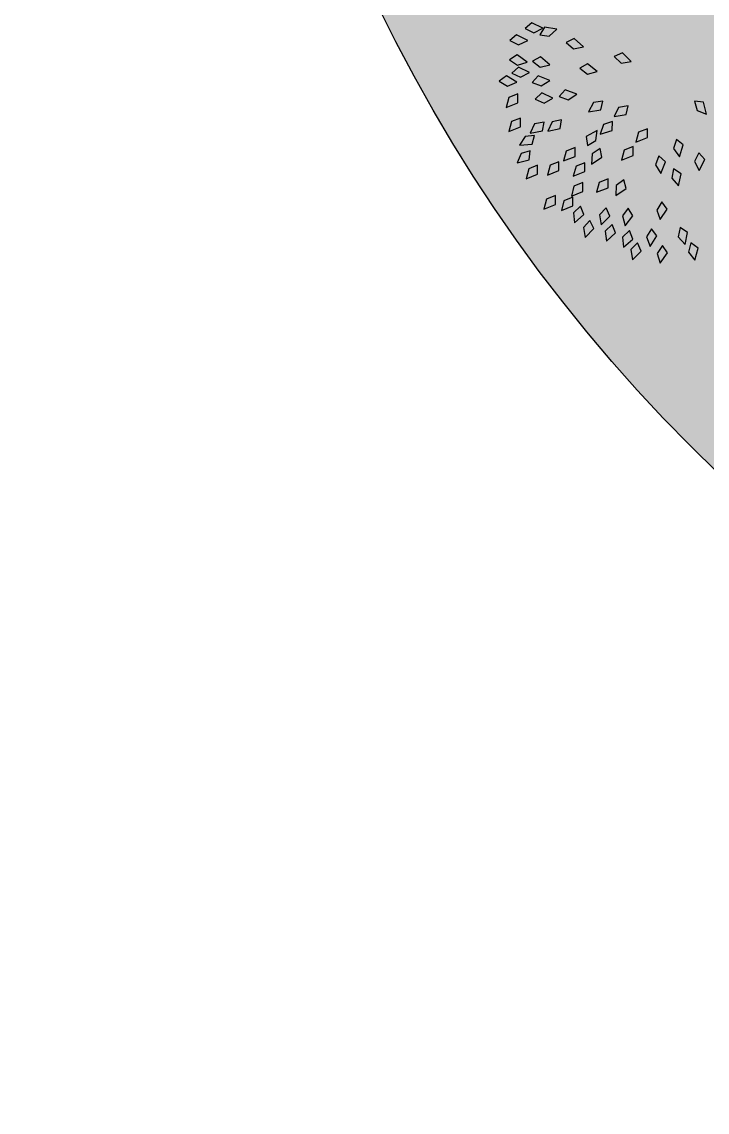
# Model space of a CAD drawing. Header units: millimetres. Extents: x 1351 to 1635, y 1399 to 1500.
# Drawn here: x 1574.591 to 1576.299, y 1468.868 to 1471.587 of the extents above; entities that cross this region are included whole.
import ezdxf

# ---------------------------------------------------------------- set-up
doc = ezdxf.new("R2010")
doc.units = ezdxf.units.MM
doc.layers.get('0').update_dxf_attribs({"color": 181})
doc.layers.add('margen', color=250, linetype='Continuous')

msp = doc.modelspace()

# ---------------------------------------------------------------- hatches: boundary and pattern name
at = {"true_color": 0x2776bb}
h = msp.add_hatch(color=152, dxfattribs=at)
h.dxf.hatch_style = 1
h.paths.add_polyline_path([(1557.6842, 1489.9553), (1615.6587, 1489.7451), (1615.8802, 1457.3756), (1557.4987, 1457.0017)])
h.paths.add_polyline_path([(1557.9493, 1489.9451), (1615.8573, 1489.9451), (1616.0815, 1457.1761), (1557.5866, 1457.0229)])
at = {"true_color": 0x5e67af}
h = msp.add_hatch(color=165, dxfattribs=at)
h.dxf.hatch_style = 1
edge = h.paths.add_edge_path(flags=17)
edge.add_arc((1579.086, 1473.3584), 3, 0, 360)
edge = h.paths.add_edge_path()
edge.add_arc((1579.086, 1473.3584), 4, 0, 360)
at = {"true_color": 0x58ba48}
h = msp.add_hatch(dxfattribs=at)
h.set_pattern_fill('DOTS', color=85)
edge = h.paths.add_edge_path()
edge.add_arc((1579.086, 1473.3584), 3, 0, 360)

# ---------------------------------------------------------------- linework, layer by layer
at = {"color": 221}
for p, q in [((1575.862, 1471.5852), (1575.8454, 1471.5704)), ((1575.8454, 1471.5704), (1575.867, 1471.5598)), ((1575.8896, 1471.5713), (1575.862, 1471.5852)), ((1575.867, 1471.5598), (1575.8896, 1471.5713)), ((1575.8937, 1471.5743), (1575.8822, 1471.5553)), ((1575.9242, 1471.5692), (1575.8937, 1471.5743)), ((1575.9059, 1471.5515), (1575.9242, 1471.5692)), ((1575.8243, 1471.5552), (1575.8076, 1471.5406)), ((1575.8076, 1471.5406), (1575.829, 1471.5298)), ((1575.8519, 1471.5411), (1575.8243, 1471.5552)), ((1575.829, 1471.5298), (1575.8519, 1471.5411)), ((1575.8822, 1471.5553), (1575.9059, 1471.5515)), ((1575.968, 1471.5461), (1575.9482, 1471.5362)), ((1575.9482, 1471.5362), (1575.9661, 1471.5203)), ((1575.991, 1471.5254), (1575.968, 1471.5461)), ((1575.9661, 1471.5203), (1575.991, 1471.5254)), ((1576.088, 1471.5098), (1576.0677, 1471.5007)), ((1576.1101, 1471.4881), (1576.088, 1471.5098)), ((1575.8255, 1471.505), (1575.807, 1471.4927)), ((1575.807, 1471.4927), (1575.8267, 1471.4791)), ((1575.8508, 1471.4872), (1575.8255, 1471.505)), ((1575.8267, 1471.4791), (1575.8508, 1471.4872)), ((1575.8837, 1471.5003), (1575.8642, 1471.4897)), ((1575.8642, 1471.4897), (1575.8827, 1471.4745)), ((1575.8827, 1471.4745), (1575.9074, 1471.4804)), ((1575.9074, 1471.4804), (1575.8837, 1471.5003)), ((1576.0013, 1471.4828), (1575.9821, 1471.4717)), ((1576.0255, 1471.4635), (1576.0013, 1471.4828)), ((1576.0677, 1471.5007), (1576.085, 1471.4841)), ((1576.085, 1471.4841), (1576.1101, 1471.4881)), ((1575.7988, 1471.453), (1575.7811, 1471.4395)), ((1575.8253, 1471.437), (1575.7988, 1471.453)), ((1575.8288, 1471.4746), (1575.8123, 1471.4597)), ((1575.8123, 1471.4597), (1575.8338, 1471.4493)), ((1575.8565, 1471.4608), (1575.8288, 1471.4746)), ((1575.8338, 1471.4493), (1575.8565, 1471.4608)), ((1575.9821, 1471.4717), (1576.0009, 1471.457)), ((1576.0009, 1471.457), (1576.0255, 1471.4635)), ((1575.7811, 1471.4395), (1575.8018, 1471.4273)), ((1575.8018, 1471.4273), (1575.8253, 1471.437)), ((1575.878, 1471.4524), (1575.8631, 1471.4359)), ((1575.8631, 1471.4359), (1575.8855, 1471.4276)), ((1575.9069, 1471.4413), (1575.878, 1471.4524)), ((1575.8855, 1471.4276), (1575.9069, 1471.4413)), ((1575.8053, 1471.3987), (1575.7987, 1471.3741)), ((1575.8275, 1471.4076), (1575.8053, 1471.3987)), ((1575.8275, 1471.3854), (1575.8275, 1471.4076)), ((1575.8868, 1471.4102), (1575.8708, 1471.3948)), ((1575.915, 1471.3972), (1575.8868, 1471.4102)), ((1575.9451, 1471.4179), (1575.9302, 1471.4014)), ((1575.9302, 1471.4014), (1575.9528, 1471.3932)), ((1575.9741, 1471.407), (1575.9451, 1471.4179)), ((1575.9528, 1471.3932), (1575.9741, 1471.407)), ((1575.7987, 1471.3741), (1575.8275, 1471.3854)), ((1575.8708, 1471.3948), (1575.8927, 1471.385)), ((1575.8927, 1471.385), (1575.915, 1471.3972)), ((1576.0156, 1471.3859), (1576.0038, 1471.3633)), ((1576.0392, 1471.3898), (1576.0156, 1471.3859)), ((1576.0344, 1471.3682), (1576.0392, 1471.3898)), ((1576.0787, 1471.3741), (1576.0672, 1471.3514)), ((1576.1022, 1471.3783), (1576.0787, 1471.3741)), ((1576.0977, 1471.3566), (1576.1022, 1471.3783)), ((1576.29, 1471.3868), (1576.2679, 1471.3894)), ((1576.2679, 1471.3894), (1576.2743, 1471.3663)), ((1576.2979, 1471.3569), (1576.29, 1471.3868)), ((1575.8341, 1471.3476), (1575.8119, 1471.3387)), ((1575.8341, 1471.3254), (1575.8341, 1471.3476)), ((1576.0038, 1471.3633), (1576.0344, 1471.3682)), ((1576.0672, 1471.3514), (1576.0977, 1471.3566)), ((1576.2743, 1471.3663), (1576.2979, 1471.3569)), ((1575.8119, 1471.3387), (1575.8053, 1471.3141)), ((1575.8053, 1471.3141), (1575.8341, 1471.3254)), ((1575.8693, 1471.3327), (1575.8583, 1471.3097)), ((1575.8928, 1471.3374), (1575.8693, 1471.3327)), ((1575.8888, 1471.3156), (1575.8928, 1471.3374)), ((1575.9131, 1471.3379), (1575.9025, 1471.3149)), ((1575.9025, 1471.3149), (1575.9328, 1471.3212)), ((1575.9365, 1471.343), (1575.9131, 1471.3379)), ((1575.9328, 1471.3212), (1575.9365, 1471.343)), ((1576.0409, 1471.3311), (1576.0327, 1471.307)), ((1576.0636, 1471.3386), (1576.0409, 1471.3311)), ((1576.0622, 1471.3165), (1576.0636, 1471.3386)), ((1576.1503, 1471.3209), (1576.1281, 1471.312)), ((1576.1503, 1471.2987), (1576.1503, 1471.3209)), ((1575.8453, 1471.3014), (1575.8319, 1471.2798)), ((1575.8692, 1471.3036), (1575.8453, 1471.3014)), ((1575.8583, 1471.3097), (1575.8888, 1471.3156)), ((1575.8628, 1471.2823), (1575.8692, 1471.3036)), ((1576.025, 1471.3165), (1575.998, 1471.3014)), ((1575.998, 1471.3014), (1576.001, 1471.2794)), ((1576.001, 1471.2794), (1576.0218, 1471.2913)), ((1576.0218, 1471.2913), (1576.025, 1471.3165)), ((1576.0327, 1471.307), (1576.0622, 1471.3165)), ((1576.1281, 1471.312), (1576.1215, 1471.2874)), ((1576.1215, 1471.2874), (1576.1503, 1471.2987)), ((1576.2226, 1471.2943), (1576.2155, 1471.2715)), ((1576.2398, 1471.2803), (1576.2226, 1471.2943)), ((1575.8319, 1471.2798), (1575.8628, 1471.2823)), ((1575.8585, 1471.2656), (1575.8353, 1471.2594)), ((1575.8557, 1471.2435), (1575.8585, 1471.2656)), ((1575.9477, 1471.2652), (1575.9411, 1471.2407)), ((1575.9699, 1471.2742), (1575.9477, 1471.2652)), ((1575.9699, 1471.252), (1575.9699, 1471.2742)), ((1576.0323, 1471.2715), (1576.0124, 1471.2581)), ((1576.0369, 1471.2498), (1576.0323, 1471.2715)), ((1576.0925, 1471.2674), (1576.0858, 1471.2428)), ((1576.1147, 1471.2763), (1576.0925, 1471.2674)), ((1576.1147, 1471.2541), (1576.1147, 1471.2763)), ((1576.2155, 1471.2715), (1576.2303, 1471.2508)), ((1576.2303, 1471.2508), (1576.2398, 1471.2803)), ((1575.8353, 1471.2594), (1575.8257, 1471.2359)), ((1575.8257, 1471.2359), (1575.8557, 1471.2435)), ((1575.93, 1471.2385), (1575.9078, 1471.2296)), ((1575.93, 1471.2163), (1575.93, 1471.2385)), ((1575.9411, 1471.2407), (1575.9699, 1471.252)), ((1575.9948, 1471.2361), (1575.9725, 1471.2273)), ((1575.9946, 1471.2139), (1575.9948, 1471.2361)), ((1576.0124, 1471.2581), (1576.0111, 1471.2328)), ((1576.0111, 1471.2328), (1576.0369, 1471.2498)), ((1576.0858, 1471.2428), (1576.1147, 1471.2541)), ((1576.1788, 1471.2534), (1576.1705, 1471.231)), ((1576.1952, 1471.2385), (1576.1788, 1471.2534)), ((1576.1842, 1471.2096), (1576.1952, 1471.2385)), ((1576.2786, 1471.2607), (1576.2681, 1471.2391)), ((1576.2681, 1471.2391), (1576.2797, 1471.2165)), ((1576.2935, 1471.2443), (1576.2786, 1471.2607)), ((1576.2797, 1471.2165), (1576.2935, 1471.2443)), ((1575.8544, 1471.2206), (1575.8478, 1471.1961)), ((1575.8766, 1471.2296), (1575.8544, 1471.2206)), ((1575.8766, 1471.2074), (1575.8766, 1471.2296)), ((1575.9078, 1471.2296), (1575.9011, 1471.205)), ((1575.9011, 1471.205), (1575.93, 1471.2163)), ((1575.9725, 1471.2273), (1575.9657, 1471.2028)), ((1575.9657, 1471.2028), (1575.9946, 1471.2139)), ((1576.1705, 1471.231), (1576.1842, 1471.2096)), ((1576.2156, 1471.2208), (1576.211, 1471.1973)), ((1576.2342, 1471.2087), (1576.2156, 1471.2208)), ((1576.2279, 1471.1783), (1576.2342, 1471.2087)), ((1575.8478, 1471.1961), (1575.8766, 1471.2074)), ((1575.9894, 1471.1865), (1575.9673, 1471.1774)), ((1575.9896, 1471.1643), (1575.9894, 1471.1865)), ((1576.0301, 1471.1871), (1576.0235, 1471.1625)), ((1576.0523, 1471.1961), (1576.0301, 1471.1871)), ((1576.0523, 1471.1738), (1576.0523, 1471.1961)), ((1576.0916, 1471.1937), (1576.0723, 1471.1795)), ((1576.0971, 1471.1722), (1576.0916, 1471.1937)), ((1576.211, 1471.1973), (1576.2279, 1471.1783)), ((1575.921, 1471.154), (1575.8988, 1471.145)), ((1575.921, 1471.1318), (1575.921, 1471.154)), ((1575.9673, 1471.1774), (1575.9609, 1471.1528)), ((1575.9609, 1471.1528), (1575.9896, 1471.1643)), ((1576.0235, 1471.1625), (1576.0523, 1471.1738)), ((1576.0723, 1471.1795), (1576.072, 1471.1541)), ((1576.072, 1471.1541), (1576.0971, 1471.1722)), ((1575.8988, 1471.145), (1575.8922, 1471.1205)), ((1575.8922, 1471.1205), (1575.921, 1471.1318)), ((1575.9424, 1471.1414), (1575.9359, 1471.1168)), ((1575.9359, 1471.1168), (1575.9647, 1471.1283)), ((1575.9646, 1471.1505), (1575.9424, 1471.1414)), ((1575.9647, 1471.1283), (1575.9646, 1471.1505)), ((1575.9837, 1471.1276), (1575.9662, 1471.1113)), ((1575.9916, 1471.1069), (1575.9837, 1471.1276)), ((1576.1867, 1471.1383), (1576.1737, 1471.1181)), ((1576.1995, 1471.1201), (1576.1867, 1471.1383)), ((1575.9662, 1471.1113), (1575.9687, 1471.086)), ((1575.9687, 1471.086), (1575.9916, 1471.1069)), ((1576.0479, 1471.1232), (1576.0312, 1471.106)), ((1576.0312, 1471.106), (1576.0352, 1471.0809)), ((1576.0352, 1471.0809), (1576.0569, 1471.103)), ((1576.0569, 1471.103), (1576.0479, 1471.1232)), ((1576.1024, 1471.1227), (1576.0879, 1471.1036)), ((1576.0879, 1471.1036), (1576.0948, 1471.0791)), ((1576.0948, 1471.0791), (1576.1137, 1471.1036)), ((1576.1137, 1471.1036), (1576.1024, 1471.1227)), ((1576.1737, 1471.1181), (1576.1824, 1471.0943)), ((1576.1824, 1471.0943), (1576.1995, 1471.1201)), ((1576.0072, 1471.0921), (1575.991, 1471.0745)), ((1575.991, 1471.0745), (1575.9955, 1471.0495)), ((1575.9955, 1471.0495), (1576.0167, 1471.0721)), ((1576.0167, 1471.0721), (1576.0072, 1471.0921)), ((1576.0623, 1471.0821), (1576.045, 1471.0655)), ((1576.0706, 1471.0615), (1576.0623, 1471.0821)), ((1576.2321, 1471.0746), (1576.2274, 1471.0511)), ((1576.2507, 1471.0624), (1576.2321, 1471.0746)), ((1576.045, 1471.0655), (1576.048, 1471.0402)), ((1576.048, 1471.0402), (1576.0706, 1471.0615)), ((1576.1061, 1471.0667), (1576.0883, 1471.0507)), ((1576.0883, 1471.0507), (1576.0904, 1471.0254)), ((1576.0904, 1471.0254), (1576.1137, 1471.0458)), ((1576.1137, 1471.0458), (1576.1061, 1471.0667)), ((1576.1607, 1471.0713), (1576.1481, 1471.051)), ((1576.1481, 1471.051), (1576.1572, 1471.0272)), ((1576.1572, 1471.0272), (1576.1738, 1471.0534)), ((1576.1738, 1471.0534), (1576.1607, 1471.0713)), ((1576.2274, 1471.0511), (1576.2444, 1471.0321)), ((1576.2444, 1471.0321), (1576.2507, 1471.0624)), ((1576.1261, 1471.0363), (1576.1092, 1471.0193)), ((1576.1092, 1471.0193), (1576.1129, 1470.9941)), ((1576.1349, 1471.0159), (1576.1261, 1471.0363)), ((1576.1879, 1471.0298), (1576.1744, 1471.01)), ((1576.2002, 1471.0112), (1576.1879, 1471.0298)), ((1576.259, 1471.0365), (1576.2531, 1471.0133)), ((1576.2769, 1471.0233), (1576.259, 1471.0365)), ((1576.2689, 1470.9934), (1576.2769, 1471.0233)), ((1576.1129, 1470.9941), (1576.1349, 1471.0159)), ((1576.1744, 1471.01), (1576.1824, 1470.9859)), ((1576.1824, 1470.9859), (1576.2002, 1471.0112)), ((1576.2531, 1471.0133), (1576.2689, 1470.9934))]:
    msp.add_line(p, q, dxfattribs=at)
at = {"layer": 'margen'}
for radius in [4, 3]:
    msp.add_circle((1579.086, 1473.3584), radius, dxfattribs=at)

doc.saveas('drawing.dxf')
